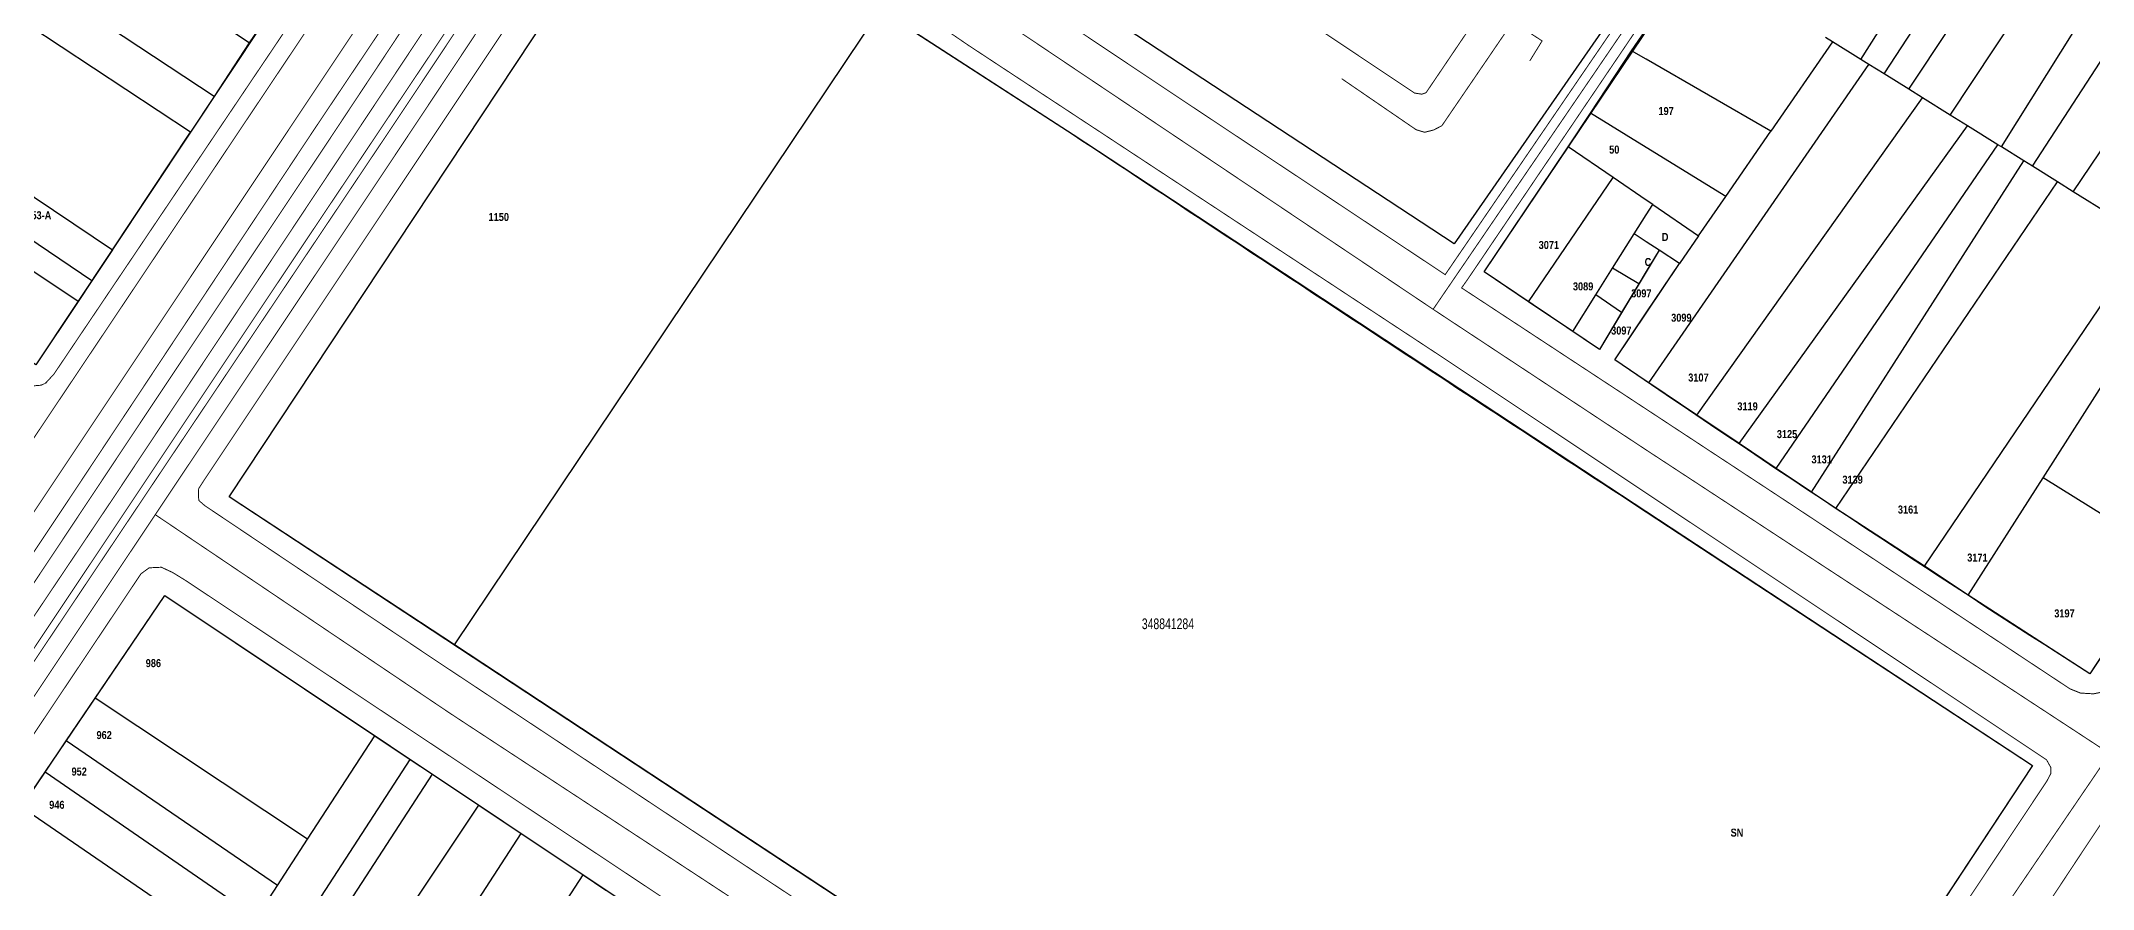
# Model space of a CAD drawing. Extents: x 203136 to 205923, y 4839890 to 4842982.
# Drawn here: x 204335.9 to 204720.6, y 4840668.6 to 4840827.5 of the extents above; entities that cross this region are included whole.
import ezdxf
from ezdxf.enums import TextEntityAlignment as Align

# ---------------------------------------------------------------- set-up
doc = ezdxf.new("R2010")
doc.units = 0
doc.header["$LTSCALE"] = 1.5
doc.header["$MEASUREMENT"] = 0
for name, color, linetype in [('CD_MALHA_LOTES', 40, 'CONTINUOUS'), ('CD_TXT_QUADRA', 7, 'CONTINUOUS'), ('RU-QUADRAS', 210, 'CONTINUOUS'), ('SV-EIXO-RUA-PAV', 20, 'CONTINUOUS'), ('SV-RUA-PAVIM-S-GUIA-C-GUIA', 7, 'CONTINUOUS'), ('Th_NmrPort', 1, 'CONTINUOUS')]:
    doc.layers.add(name, color=color, linetype=linetype)
doc.styles.add('ARIAL', font='ARIAL.TTF')
doc.styles.get("Standard").update_dxf_attribs({"font": 'swisscbo.ttf'})

msp = doc.modelspace()

# ---------------------------------------------------------------- linework, layer by layer
at = {"layer": 'CD_MALHA_LOTES', "linetype": 'Continuous', "flags": 128}
for points in [[(204368.31, 4840817.13), (204240.78, 4840901.21)], [(204363.9, 4840810.45), (204236.54, 4840894.43)], [(204677.02, 4840824.07), (204713.95, 4840882.31)], [(204600.78, 4840789.47), (204463.46, 4840879.7)], [(204681.39, 4840821.35), (204719.08, 4840878.99)], [(204686.03, 4840818.46), (204724.12, 4840875.73)], [(204693.79, 4840813.63), (204731.75, 4840870.81)], [(204703.42, 4840807.68), (204739.7, 4840865.67)], [(204374.91, 4840827.15), (204324.77, 4840860.34)], [(204371.17, 4840742.11), (204450.07, 4840861.28)], [(204709.23, 4840804.02), (204746.46, 4840861.31)], [(204716.87, 4840799.26), (204755.04, 4840855.84)], [(204635.64, 4840839.67), (204600.78, 4840789.47)], [(204381.06, 4840836.27), (204374.91, 4840827.15)], [(204413.42, 4840714.35), (204493.27, 4840833.33)], [(204634.08, 4840825.67), (204636.83, 4840829.69)], [(204671.76, 4840827.34), (204670.45, 4840828.16)], [(204374.91, 4840827.15), (204368.31, 4840817.13)], [(204626.37, 4840813.99), (204634.08, 4840825.67)], [(204636.83, 4840824.08), (204634.08, 4840825.67)], [(204660.19, 4840810.61), (204636.83, 4840824.08)], [(204671.76, 4840827.34), (204660.19, 4840810.61)], [(204677.02, 4840824.07), (204671.76, 4840827.34)], [(204678.56, 4840823.11), (204677.02, 4840824.07)], [(204637.33, 4840763.45), (204678.56, 4840823.11)], [(204681.39, 4840821.35), (204678.56, 4840823.11)], [(204686.03, 4840818.46), (204681.39, 4840821.35)], [(204368.31, 4840817.13), (204363.9, 4840810.45)], [(204646.33, 4840757.4), (204688.58, 4840816.87)], [(204688.58, 4840816.87), (204686.03, 4840818.46)], [(204693.79, 4840813.63), (204688.58, 4840816.87)], [(204622.19, 4840807.66), (204626.37, 4840813.99)], [(204636.83, 4840807.53), (204626.37, 4840813.99)], [(204697.07, 4840811.59), (204693.79, 4840813.63)], [(204349.25, 4840788.4), (204363.9, 4840810.45)], [(204651.71, 4840798.34), (204660.19, 4840810.61)], [(204654.21, 4840752.1), (204697.07, 4840811.59)], [(204702.74, 4840808.05), (204697.07, 4840811.59)], [(204606.45, 4840784.22), (204622.19, 4840807.66)], [(204630.62, 4840801.91), (204622.19, 4840807.66)], [(204651.71, 4840798.34), (204636.83, 4840807.53)], [(204661.17, 4840747.42), (204702.74, 4840808.05)], [(204667.78, 4840742.97), (204707.58, 4840805.05)], [(204703.42, 4840807.68), (204702.74, 4840808.05)], [(204707.58, 4840805.05), (204703.42, 4840807.68)], [(204709.23, 4840804.02), (204707.58, 4840805.05)], [(204330.98, 4840800.65), (204349.25, 4840788.4)], [(204614.75, 4840778.64), (204630.62, 4840801.91)], [(204636.83, 4840797.67), (204630.62, 4840801.91)], [(204672.35, 4840739.9), (204713.9, 4840801.11)], [(204713.9, 4840801.11), (204709.23, 4840804.02)], [(204716.87, 4840799.26), (204713.9, 4840801.11)], [(204638.05, 4840796.84), (204636.83, 4840797.67)], [(204636.83, 4840794.94), (204638.05, 4840796.84)], [(204638.05, 4840796.84), (204646.63, 4840790.99)], [(204646.63, 4840790.99), (204651.71, 4840798.34)], [(204723.9, 4840794.88), (204716.87, 4840799.26)], [(204345.38, 4840782.57), (204327.12, 4840794.85)], [(204634.55, 4840791.38), (204636.83, 4840794.94)], [(204630.5, 4840784.94), (204634.55, 4840791.38)], [(204636.83, 4840789.89), (204634.55, 4840791.38)], [(204639.26, 4840788.31), (204636.83, 4840789.89)], [(204646.63, 4840790.99), (204643.06, 4840785.84)], [(204342.81, 4840778.7), (204327.89, 4840788.63)], [(204349.25, 4840788.4), (204345.38, 4840782.57)], [(204639.26, 4840788.31), (204636.83, 4840784.32)], [(204636.83, 4840776.57), (204643.06, 4840785.84)], [(204643.06, 4840785.84), (204639.26, 4840788.31)], [(204345.38, 4840782.57), (204342.81, 4840778.7)], [(204614.75, 4840778.64), (204606.45, 4840784.22)], [(204627.35, 4840779.92), (204630.5, 4840784.94)], [(204635.4, 4840781.97), (204630.5, 4840784.94)], [(204635.4, 4840781.97), (204632.17, 4840776.6)], [(204636.83, 4840784.32), (204635.4, 4840781.97)], [(204342.81, 4840778.7), (204334.93, 4840766.85)], [(204623.05, 4840773.06), (204614.75, 4840778.64)], [(204623.05, 4840773.06), (204627.35, 4840779.92)], [(204632.17, 4840776.6), (204627.35, 4840779.92)], [(204689.01, 4840729.12), (204724.29, 4840781.18)], [(204632.17, 4840776.6), (204628.03, 4840769.71)], [(204630.92, 4840767.76), (204636.83, 4840776.57)], [(204628.03, 4840769.71), (204623.05, 4840773.06)], [(204711.24, 4840745.65), (204728.71, 4840773.07)], [(204636.83, 4840763.78), (204630.92, 4840767.76)], [(204637.33, 4840763.45), (204636.83, 4840763.78)], [(204646.33, 4840757.4), (204637.33, 4840763.45)], [(204654.21, 4840752.1), (204646.33, 4840757.4)], [(204661.17, 4840747.42), (204654.21, 4840752.1)], [(204667.78, 4840742.97), (204661.17, 4840747.42)], [(204672.35, 4840739.9), (204667.78, 4840742.97)], [(204697.18, 4840723.66), (204711.24, 4840745.65)], [(204734.7, 4840731.04), (204711.24, 4840745.65)], [(204413.42, 4840714.35), (204371.17, 4840742.11)], [(204636.83, 4840739.25), (204709.23, 4840691.72)], [(204689.01, 4840729.12), (204672.35, 4840739.9)], [(204697.18, 4840723.66), (204689.01, 4840729.12)], [(204734.7, 4840731.04), (204719.95, 4840708.92)], [(204346.04, 4840704.37), (204359.09, 4840723.6)], [(204359.09, 4840723.6), (204398.44, 4840697.32)], [(204719.95, 4840708.92), (204697.18, 4840723.66)], [(204630.04, 4840571.68), (204413.42, 4840714.35)], [(204340.59, 4840696.34), (204346.04, 4840704.37)], [(204385.86, 4840677.93), (204346.04, 4840704.37)], [(204385.86, 4840677.93), (204398.44, 4840697.32)], [(204398.44, 4840697.32), (204405.1, 4840692.88)], [(204336.64, 4840690.51), (204340.59, 4840696.34)], [(204380.22, 4840669.25), (204340.59, 4840696.34)], [(204378.65, 4840652.13), (204405.1, 4840692.88)], [(204405.1, 4840692.88), (204409.26, 4840690.1)], [(204332.19, 4840683.96), (204336.64, 4840690.51)], [(204376.29, 4840663.19), (204336.64, 4840690.51)], [(204382.77, 4840649.3), (204409.26, 4840690.1)], [(204409.26, 4840690.1), (204417.96, 4840684.29)], [(204709.23, 4840691.72), (204636.83, 4840581.98)], [(204372.05, 4840656.65), (204332.19, 4840683.96)], [(204395.43, 4840650.56), (204417.96, 4840684.29)], [(204417.96, 4840684.29), (204425.89, 4840679)], [(204380.22, 4840669.25), (204385.86, 4840677.93)], [(204403.87, 4840645.07), (204425.89, 4840679)], [(204425.89, 4840679), (204437.53, 4840671.22)], [(204415.6, 4840637.43), (204437.53, 4840671.22)], [(204437.53, 4840671.22), (204441.77, 4840668.39)], [(204376.29, 4840663.19), (204380.22, 4840669.25)]]:
    msp.add_lwpolyline(points, dxfattribs=at)
msp.add_lwpolyline([(204493.27, 4840833.33), (204529.35, 4840809.99, 0.0012936461), (204636.83, 4840739.25)], format="xyb", dxfattribs=at)
at = {"layer": 'RU-QUADRAS', "color": 6, "linetype": 'Continuous'}
for points in [[(204499.58, 4840936.02), (204539.68, 4840995.06), (204609.72, 4840947.21), (204610.46, 4840948.32), (204619.84, 4840941.87), (204620.81, 4840943.27), (204639.11, 4840930.64), (204796.97, 4840829.09), (204797.63, 4840827.09, -0.007112265), (204719.95, 4840708.92, -0.0075184518), (204630.92, 4840767.76), (204643.06, 4840785.84), (204639.26, 4840788.31), (204628.03, 4840769.71), (204606.45, 4840784.22), (204646.17, 4840843.28), (204572.55, 4840887.18)], [(204463.46, 4840879.7), (204496.9, 4840929.24), (204569.53, 4840881.55, -0.0091966791), (204635.64, 4840839.67), (204600.78, 4840789.47)]]:
    msp.add_lwpolyline(points, format="xyb", close=True, dxfattribs=at)
for points in [[(204185.35, 4840867.8), (204261.56, 4840987.18), (204413.58, 4840885.22), (204334.93, 4840766.85)], [(204371.17, 4840742.11), (204450.07, 4840861.28), (204529.35, 4840809.99), (204709.23, 4840691.72), (204630.04, 4840571.68)]]:
    msp.add_lwpolyline(points, close=True, dxfattribs=at)
msp.add_lwpolyline([(204278.37, 4840604.66), (204359.09, 4840723.6), (204486.19, 4840638.74)], dxfattribs=at)
at = {"layer": 'SV-EIXO-RUA-PAV', "const_width": 0.18}
for points in [[(203785.506106, 4839897.911714), (203813.066431, 4839939.541296), (203895.265583, 4840062.117287), (203986.330293, 4840197.220699), (204075.371343, 4840332.51684), (204166.14696, 4840467.812981), (204258.698822, 4840606.743049), (204349.432758, 4840741.874396), (204441.172022, 4840879.868751), (204532.718556, 4841016.32127), (204553.93, 4841049.35)], [(203879.435958, 4840071.696704), (203924.539774, 4840138.887439), (203971.038552, 4840207.996248), (204010.155649, 4840266.526586), (204048.342771, 4840323.313219), (204062.059911, 4840343.772682), (204076.590779, 4840365.627108), (204111.639234, 4840418.05448), (204151.9188, 4840478.037905), (204168.658361, 4840503.495986), (204207.659211, 4840562.898175), (204243.172653, 4840616.953005), (204254.797348, 4840633.808812), (204275.954292, 4840665.021118), (204299.029311, 4840699.37209), (204334.775247, 4840753.485044), (204426.784705, 4840890.947058), (204462.414394, 4840944.275344), (204503.158948, 4841005.653732), (204518.096681, 4841026.810676), (204532.33, 4841049.35)], [(203887.007883, 4840069.173018), (203888.793838, 4840071.842013), (203946.684817, 4840158.213494), (204029.801383, 4840281.667751), (204119.660273, 4840416.04922), (204206.264248, 4840545.780812), (204263.341498, 4840632.501034), (204338.785766, 4840745.609313), (204416.903714, 4840862.786235), (204506.065122, 4840995.540247), (204542.27, 4841049.35)], [(204564.18, 4841049.35), (204539.789785, 4841011.280242), (204510.257043, 4840968.375493), (204489.792445, 4840937.447257), (204460.282605, 4840893.447108), (204449.27531, 4840876.725815), (204429.738974, 4840847.465302), (204399.128799, 4840801.416952), (204357.291663, 4840738.743866), (204323.934239, 4840688.7582), (204283.94138, 4840628.802183)], [(204636.809832, 4840564.271399), (204686.301201, 4840639.063556), (204739.003932, 4840716.406526), (204814.177061, 4840832.105002), (204906.00999, 4840968.284515), (204920.24532, 4840991.410945), (204958.77, 4841049.34)], [(204449.27531, 4840876.725815), (204473.021466, 4840860.548746), (204500.923199, 4840841.551821), (204596.861975, 4840777.226542), (204636.809832, 4840750.867037)], [(204596.861975, 4840777.226542), (204636.853567, 4840835.786309)], [(204636.809832, 4840750.867037), (204723.70707, 4840693.957884)], [(204357.291663, 4840738.743866), (204412.483325, 4840701.563855), (204520.470603, 4840630.756588), (204552.362791, 4840608.944314), (204587.477246, 4840584.90124), (204615.238322, 4840565.567634), (204630.316882, 4840554.785431)]]:
    msp.add_lwpolyline(points, dxfattribs=at)
at = {"layer": 'SV-RUA-PAVIM-S-GUIA-C-GUIA', "linetype": 'Continuous', "const_width": 0.18}
for points in [[(204181.21, 4840864.84), (204204.64, 4840848.95), (204259.21, 4840812.16), (204308.66, 4840779.3), (204331.24, 4840764.03), (204333.13, 4840762.97), (204333.12, 4840762.97), (204333.75, 4840762.82), (204334.79, 4840762.91), (204335.88, 4840763), (204336.73, 4840763.4), (204336.7, 4840763.4), (204338.22, 4840764.98), (204380.4, 4840827.61), (204417.69, 4840883.14), (204418.33, 4840886.71), (204417.11, 4840888.42), (204383.67, 4840910.52), (204337.64, 4840941.73), (204263.52, 4840991.57)], [(204636.85, 4840552.42), (204660.68, 4840588.51), (204688.53, 4840630.14), (204717.92, 4840674.57), (204758.5, 4840735.54), (204792.09, 4840786.26), (204817.2, 4840824.71), (204856.45, 4840883.45), (204892.69, 4840937.94), (204894.8, 4840938.83), (204897.37, 4840938.05), (204898.59, 4840935.7), (204898.22, 4840933.06), (204868.9, 4840888.96), (204817.2, 4840811.17), (204795.91, 4840779.12), (204754.96, 4840716.82), (204704.56, 4840641.16), (204655.03, 4840566.33), (204636.85, 4840538.94)], [(204636.85, 4840935.57), (204670.52, 4840913.09), (204672.85, 4840916.43), (204723.41, 4840882.85), (204801.59, 4840830.72), (204801.58, 4840830.72), (204801.57, 4840830.72), (204802.87, 4840829.52), (204803.48, 4840827.99), (204803.23, 4840826.12), (204795.14, 4840814.32), (204780.31, 4840791.91), (204723.71, 4840706.76), (204722.36, 4840705.5), (204720.66, 4840705.17), (204718.23, 4840705.31), (204716.24, 4840706.11), (204662.72, 4840741.49), (204636.85, 4840758.49)], [(204457.06, 4840897.06), (204421.7, 4840844.13), (204385.45, 4840789.99), (204335.71, 4840715.44), (204302.36, 4840665.24), (204269.31, 4840616.58), (204269.09, 4840615.69), (204269.2, 4840614.84), (204269.96, 4840614.7), (204270.64, 4840615.3), (204279.8, 4840629.37), (204322.2, 4840692.79), (204354.8, 4840741.46), (204401.61, 4840811.29), (204458.2, 4840896.29)], [(204464.37, 4840892.12), (204457.36, 4840881.41), (204457.47, 4840879.57), (204458.01, 4840878.68), (204459.19, 4840876.93), (204548.41, 4840817.38), (204599.12, 4840783.72), (204636.85, 4840838.9)], [(204636.85, 4840575.98), (204631.31, 4840567.66), (204630.08, 4840566.91), (204628.94, 4840566.9), (204627.91, 4840567.11), (204626.6, 4840567.88), (204409.89, 4840711.4), (204366.55, 4840740.45), (204365.47, 4840741.4), (204365.37, 4840742.25), (204365.43, 4840743.63), (204366.26, 4840744.92), (204443.83, 4840861.26), (204447.02, 4840866.47), (204448.2, 4840867.27), (204450.9, 4840867.27), (204452.01, 4840866.24), (204509.64, 4840826.76), (204598.36, 4840768.4), (204636.85, 4840742.76)], [(204636.85, 4840758.49), (204602.2, 4840781.24), (204603.47, 4840783.04), (204636.85, 4840832.36)], [(204614.99, 4840823.78), (204617.29, 4840827.52), (204613.47, 4840830.01), (204612.2, 4840830.29), (204610.85, 4840829.72), (204598.5, 4840811.63), (204596.98, 4840810.84), (204595.25, 4840810.4), (204593.66, 4840810.89), (204579.71, 4840820.45)], [(204636.85, 4840742.76), (204711.86, 4840692.81), (204712.65, 4840691.4), (204712.66, 4840690.22), (204711.92, 4840688.81), (204636.85, 4840575.98)], [(204302.3, 4840649.49), (204354.61, 4840727.66), (204356.14, 4840728.78), (204358.43, 4840728.89), (204360.56, 4840727.9), (204362.98, 4840726.41), (204391.27, 4840707.6), (204458.91, 4840662.68)]]:
    msp.add_lwpolyline(points, dxfattribs=at)
at = {"layer": 'SV-RUA-PAVIM-S-GUIA-C-GUIA', "const_width": 0.18}
for points in [[(204448.65, 4840902.75), (204387.1, 4840810.95)], [(204389.45, 4840808.32), (204450.99, 4840901.16)], [(204387.1, 4840810.95), (204340.17, 4840740.21)], [(204357.11, 4840759.9), (204389.45, 4840808.32)], [(204324.25, 4840710.49), (204357.11, 4840759.9)], [(204340.17, 4840740.21), (204316.84, 4840705.22)]]:
    msp.add_lwpolyline(points, dxfattribs=at)
at = {"layer": 'SV-RUA-PAVIM-S-GUIA-C-GUIA', "linetype": 'Continuous', "const_width": 0.18, "flags": 128}
msp.add_lwpolyline([(204564.74, 4840836.85), (204593.39, 4840817.75), (204594.74, 4840817.54), (204595.54, 4840817.82), (204605.89, 4840833.12), (204605.73, 4840834.96), (204604.55, 4840836.14), (204576.53, 4840855.42)], close=True, dxfattribs=at)

# ---------------------------------------------------------------- texts
at = {"layer": 'CD_TXT_QUADRA', "linetype": 'Continuous', "style": 'ARIAL', "width": 0.7}
msp.add_text('348841284', height=2, dxfattribs=at).set_placement((204542.249293, 4840717.293515))
at = {"layer": 'Th_NmrPort', "color": 1}
for s, p in [('197', (204639.104482, 4840814.383568)), ('50', (204629.864482, 4840807.153568)), ('1053-A', (204332.164422, 4840794.851914)), ('1150', (204419.778554, 4840794.527271)), ('3071', (204616.649207, 4840789.283466)), ('D', (204639.734422, 4840790.781914)), ('C', (204636.524422, 4840786.091914)), ('3089', (204623.069207, 4840781.523466)), ('3097', (204633.984422, 4840780.211914)), ('3097', (204630.234422, 4840773.251914)), ('3099', (204641.489207, 4840775.653466)), ('3107', (204644.689207, 4840764.443466)), ('3119', (204653.899207, 4840759.043466)), ('3125', (204661.299207, 4840753.843466)), ('3131', (204667.796432, 4840749.104482)), ('3139', (204673.596432, 4840745.304482)), ('3161', (204683.996432, 4840739.704482)), ('3171', (204696.996432, 4840730.704482)), ('3197', (204713.309207, 4840720.243466)), ('986', (204355.504422, 4840710.921914)), ('962', (204346.274422, 4840697.441914)), ('952', (204341.594422, 4840690.601914)), ('946', (204337.404422, 4840684.371914)), ('SN', (204652.628554, 4840679.157271))]:
    msp.add_text(s, height=1.5, dxfattribs=at).set_placement(p, align=Align.MIDDLE_LEFT)

doc.saveas('drawing.dxf')
